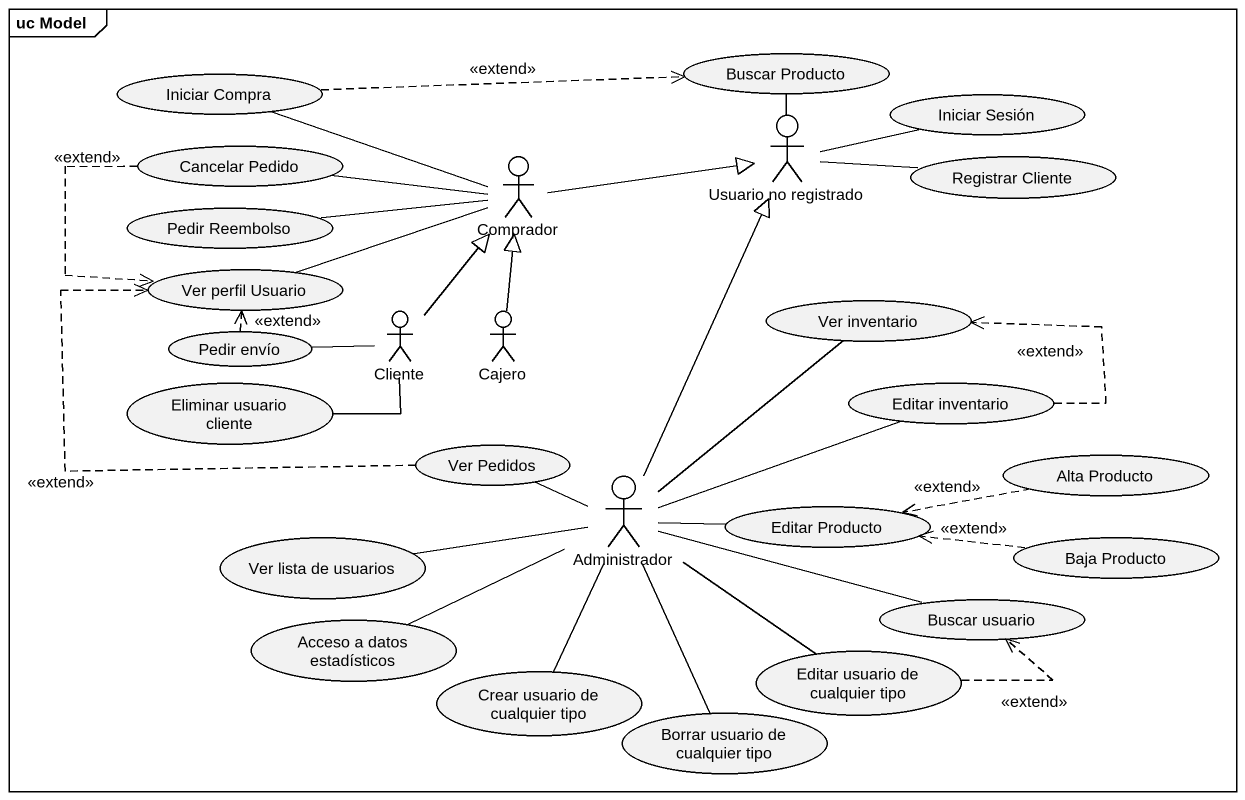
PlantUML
@startuml
mainframe uc Model
usecase "Iniciar Compra" as Iniciar_Compra
usecase "Buscar Producto" as Buscar_Producto
usecase "Iniciar Sesión" as Iniciar_Sesión
usecase "Cancelar Pedido" as Cancelar_Pedido
actor Comprador
actor "Usuario no registrado" as Usuario_no_registrado
usecase "Registrar Cliente" as Registrar_Cliente
usecase "Pedir Reembolso" as Pedir_Reembolso
usecase "Ver perfil Usuario" as Ver_perfil_Usuario
usecase "Pedir envío" as Pedir_envío
actor Cliente
actor Cajero
usecase "Ver inventario" as Ver_inventario
usecase "Eliminar usuario cliente" as Eliminar_usuario_cliente
usecase "Editar inventario" as Editar_inventario
usecase "Ver Pedidos" as Ver_Pedidos
actor Administrador
usecase "Alta Producto" as Alta_Producto
usecase "Ver lista de usuarios" as Ver_lista_de_usuarios
usecase "Editar Producto" as Editar_Producto
usecase "Baja Producto" as Baja_Producto
usecase "Acceso a datos estadísticos" as Acceso_a_datos_estadísticos
usecase "Buscar usuario" as Buscar_usuario
usecase "Crear usuario de cualquier tipo" as Crear_usuario_de_cualquier
usecase "Editar usuario de cualquier tipo" as Editar_usuario_de_cualquier
usecase "Borrar usuario de cualquier tipo" as Borrar_usuario_de_cualquier
Iniciar_Compra .right.> Buscar_Producto : <<extend>>
Iniciar_Compra -right- Comprador
Cancelar_Pedido -right- Comprador
Cancelar_Pedido ..> Ver_perfil_Usuario : <<extend>>
Comprador -right-|> Usuario_no_registrado
Usuario_no_registrado -up- Buscar_Producto
Usuario_no_registrado -right- Iniciar_Sesión
Usuario_no_registrado -right- Registrar_Cliente
Pedir_Reembolso -right- Comprador
Ver_perfil_Usuario -right- Comprador
Pedir_envío .up.> Ver_perfil_Usuario : <<extend>>
Pedir_envío -right- Cliente
Cliente -up-|> Comprador
Cajero -up-|> Comprador
Eliminar_usuario_cliente -right- Cliente
Editar_inventario .up.> Ver_inventario : <<extend>>
Ver_Pedidos .up.> Ver_perfil_Usuario : <<extend>>
Administrador -up-|> Usuario_no_registrado
Administrador -up- Ver_inventario
Administrador -right- Editar_inventario
Administrador -left- Ver_Pedidos
Administrador -right- Editar_Producto
Administrador -left- Acceso_a_datos_estadísticos
Administrador -right- Buscar_usuario
Administrador -- Crear_usuario_de_cualquier
Administrador -- Editar_usuario_de_cualquier
Administrador -- Borrar_usuario_de_cualquier
Alta_Producto .left.> Editar_Producto : <<extend>>
Ver_lista_de_usuarios -right- Administrador
Baja_Producto .left.> Editar_Producto : <<extend>>
Editar_usuario_de_cualquier .right.> Buscar_usuario : <<extend>>
@enduml
